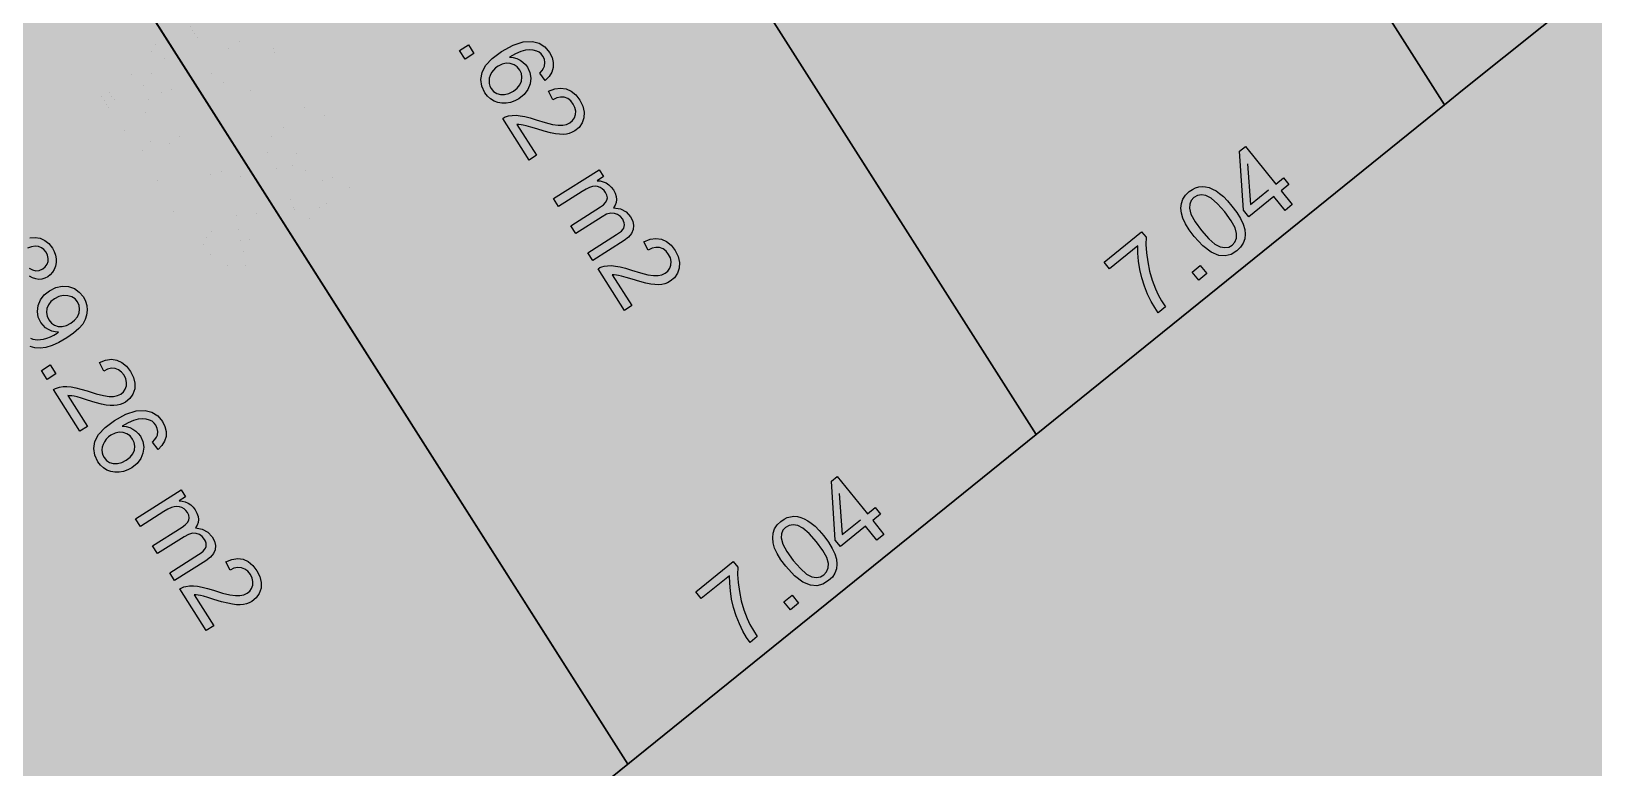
# Model space of a CAD drawing. Extents: x -5280327 to 29700, y -3925683 to 5564800.
# Drawn here: x 19899 to 20720, y 2999 to 3386 of the extents above; entities that cross this region are included whole.
import ezdxf

# ---------------------------------------------------------------- set-up
doc = ezdxf.new("R2010")
doc.units = 0
doc.linetypes.add('6', pattern=[2640.874023, 1320.437012, -1320.437012])
doc.layers.get('0').update_dxf_attribs({"linetype": 'CONTINUOUS'})
for name, color, linetype in [('31_PREDIOS_TOTAL', 7, 'CONTINUOUS'), ('LOTES', 7, 'CONTINUOUS'), ('textos', 7, 'CONTINUOUS')]:
    doc.layers.add(name, color=color, linetype=linetype)

msp = doc.modelspace()

# ---------------------------------------------------------------- linework, layer by layer
at = {"color": 7, "linetype": '6', "const_width": 10343.08}
msp.add_lwpolyline([(0, 29405.62), (24528.32, 0)], dxfattribs=at)
msp.add_lwpolyline([(0, 29405.62), (24528.32, 0)], dxfattribs=at)
at = {"color": 7}
msp.add_lwpolyline([(20799.33, 4489.43), (20779.55, 4415.95), (20805.44, 4355.76), (21189.96, 3805.95), (20930.45, 3577.46), (20857.26, 3519), (20652.15, 3355.2), (20641.84, 3346.88), (20427.13, 3173.65), (20212.42, 3000.41), (20189.64, 2982.03), (19991.04, 2837.64), (19768.88, 2676.11), (19556.14, 2521.45), (19546.62, 2514.72), (19322.46, 2356.33), (19098.3, 2197.94), (18722.23, 2788.53), (20799.33, 4489.43)], dxfattribs=at)
msp.add_polyline3d([(18722.23, 2788.53, 33030.86), (19098.3, 2197.94, 33030.86), (19556.14, 2521.45, 33030.86), (20189.64, 2982.03, 33030.86), (20652.15, 3355.2, 33030.86), (20930.45, 3577.46, 33030.86), (21189.96, 3805.95, 33030.86), (20805.44, 4355.76, 33030.86), (20779.55, 4415.95, 33030.86), (20799.33, 4489.43, 33030.86), (21142.34, 4964.97, 33030.86), (21651.22, 5592.52, 33030.86), (22126.06, 6189.91, 33030.86), (22856.18, 7079.67, 33030.86), (22774.56, 7470.11, 33030.86), (22780.59, 7770.15, 33030.86), (22783.68, 8211.55, 33030.86), (22849.99, 8761.66, 33030.86), (22890.09, 9444.59, 33030.86), (22922.17, 9932, 33030.86), (22937.37, 10412.64, 33030.86), (22852.51, 10630.94, 33030.86)], dxfattribs=at)
at = {"layer": '31_PREDIOS_TOTAL', "color": 7, "const_width": 0.00153}
for points in [[(19990.42, 3375.23), (19986.52, 3372.75), (19972.62, 3394.58)], [(19980.1, 3391.43), (19990.42, 3375.23)], [(19944.53, 3346), (19940.63, 3343.52), (19926.72, 3365.36), (19926.72, 3365.36), (19927.71, 3365.94), (19928.75, 3366.38), (19929.84, 3366.68), (19929.84, 3366.68), (19931.75, 3366.95), (19933.78, 3367), (19935.94, 3366.81), (19935.94, 3366.81), (19938.35, 3366.37), (19941.14, 3365.66), (19944.32, 3364.69), (19944.32, 3364.69), (19949.1, 3363.23), (19952.98, 3362.29), (19955.95, 3361.86), (19955.95, 3361.86), (19958.31, 3361.89), (19960.34, 3362.29), (19962.03, 3363.08), (19962.03, 3363.08), (19963.44, 3364.24), (19964.43, 3365.68), (19965, 3367.39), (19965, 3367.39), (19965.12, 3369.24), (19964.72, 3371.09), (19963.8, 3372.94), (19963.8, 3372.94), (19962.44, 3374.64), (19960.86, 3375.83), (19959.06, 3376.51), (19959.06, 3376.51), (19957.11, 3376.65), (19955.11, 3376.21), (19953.05, 3375.19), (19950.83, 3379.63), (19950.83, 3379.63), (19954.04, 3380.91), (19957.09, 3381.34), (19959.99, 3380.94), (19959.99, 3380.94), (19962.67, 3379.72), (19965.08, 3377.74), (19967.21, 3374.99), (19967.21, 3374.99), (19968.8, 3371.85), (19969.52, 3368.78), (19969.37, 3365.78), (19969.37, 3365.78), (19968.45, 3363.03), (19966.86, 3360.72), (19964.6, 3358.85), (19964.6, 3358.85), (19963.23, 3358.1), (19961.76, 3357.55), (19960.18, 3357.18), (19960.18, 3357.18), (19958.46, 3357.01), (19956.55, 3357.05), (19954.44, 3357.3), (19954.44, 3357.3), (19951.87, 3357.82), (19948.61, 3358.67), (19944.64, 3359.85), (19944.64, 3359.85), (19941.45, 3360.84), (19939.07, 3361.52), (19937.5, 3361.89), (19937.5, 3361.89), (19936.35, 3362.08), (19935.26, 3362.18), (19934.21, 3362.21), (19944.53, 3346)], [(20005.59, 3378.77), (20005.59, 3378.77), (20009.32, 3380.96), (20012.72, 3382.56), (20015.78, 3383.57), (20015.78, 3383.57), (20018.58, 3384.04), (20021.18, 3384.01), (20023.58, 3383.5), (20023.58, 3383.5), (20025.75, 3382.46), (20027.66, 3380.88), (20029.32, 3378.75), (20029.32, 3378.75), (20030.29, 3376.97), (20030.92, 3375.19), (20031.22, 3373.4), (20031.22, 3373.4), (20031.21, 3371.62), (20030.88, 3369.86), (20030.25, 3368.12), (20030.25, 3368.12), (20029.32, 3366.4), (20028.12, 3364.67), (20026.64, 3362.94), (20026.64, 3362.94), (20024.75, 3361.16), (20022.3, 3359.25), (20019.3, 3357.23), (20019.3, 3357.23), (20015.59, 3355.05), (20012.21, 3353.46), (20009.16, 3352.45), (20009.16, 3352.45), (20006.37, 3351.97), (20003.77, 3351.99), (20001.36, 3352.5), (20001.36, 3352.5), (19999.18, 3353.54), (19997.26, 3355.12), (19995.59, 3357.27), (19995.59, 3357.27), (19994.09, 3360.47), (19993.64, 3363.69), (19994.24, 3366.95), (19994.24, 3366.95), (19996.4, 3370.88), (20000.19, 3374.82), (20005.59, 3378.77)], [(20008.24, 3374.6), (20003.56, 3371.32), (20000.35, 3368.39), (19998.62, 3365.8), (19998.62, 3365.8), (19998, 3363.48), (19998.1, 3361.34), (19998.92, 3359.39), (19998.92, 3359.39), (20000.35, 3357.82), (20002.25, 3356.83), (20004.62, 3356.41), (20004.62, 3356.41), (20007.7, 3356.89), (20011.71, 3358.55), (20016.65, 3361.4), (20016.65, 3361.4), (20021.34, 3364.68), (20024.55, 3367.62), (20026.28, 3370.2), (20026.28, 3370.2), (20026.89, 3372.53), (20026.78, 3374.68), (20025.94, 3376.65), (20025.94, 3376.65), (20024.57, 3378.22), (20022.83, 3379.21), (20020.73, 3379.61), (20020.73, 3379.61), (20017.41, 3379.13), (20013.24, 3377.46), (20008.24, 3374.6)], [(19959.69, 3349.55), (19959.69, 3349.55), (19963.43, 3351.74), (19966.83, 3353.34), (19969.89, 3354.35), (19969.89, 3354.35), (19972.68, 3354.81), (19975.28, 3354.79), (19977.68, 3354.27), (19977.68, 3354.27), (19979.85, 3353.24), (19981.77, 3351.65), (19983.43, 3349.52), (19983.43, 3349.52), (19984.39, 3347.75), (19985.03, 3345.97), (19985.33, 3344.18), (19985.33, 3344.18), (19985.31, 3342.4), (19984.99, 3340.64), (19984.35, 3338.9), (19984.35, 3338.9), (19983.42, 3337.17), (19982.22, 3335.44), (19980.74, 3333.72), (19980.74, 3333.72), (19978.85, 3331.93), (19976.41, 3330.03), (19973.41, 3328), (19973.41, 3328), (19969.7, 3325.83), (19966.31, 3324.23), (19963.26, 3323.22), (19963.26, 3323.22), (19960.47, 3322.75), (19957.87, 3322.77), (19955.47, 3323.28), (19955.47, 3323.28), (19953.29, 3324.31), (19951.36, 3325.9), (19949.69, 3328.04), (19949.69, 3328.04), (19948.19, 3331.24), (19947.74, 3334.47), (19948.34, 3337.73), (19948.34, 3337.73), (19950.51, 3341.66), (19954.29, 3345.6), (19959.69, 3349.55)], [(19962.34, 3345.38), (19957.66, 3342.1), (19954.46, 3339.17), (19952.73, 3336.58), (19952.73, 3336.58), (19952.1, 3334.26), (19952.2, 3332.12), (19953.03, 3330.17), (19953.03, 3330.17), (19954.45, 3328.59), (19956.35, 3327.6), (19958.72, 3327.19), (19958.72, 3327.19), (19961.8, 3327.66), (19965.81, 3329.32), (19970.75, 3332.17), (19970.75, 3332.17), (19975.45, 3335.46), (19978.66, 3338.4), (19980.38, 3340.98), (19980.38, 3340.98), (19981, 3343.3), (19980.88, 3345.45), (19980.04, 3347.43), (19980.04, 3347.43), (19978.67, 3349), (19976.94, 3349.99), (19974.83, 3350.39), (19974.83, 3350.39), (19971.51, 3349.91), (19967.35, 3348.24), (19962.34, 3345.38)], [(20030.09, 3340.28), (20030.09, 3340.28), (20033.83, 3342.47), (20037.23, 3344.07), (20040.29, 3345.08), (20040.29, 3345.08), (20043.09, 3345.55), (20045.68, 3345.52), (20048.08, 3345.01), (20048.08, 3345.01), (20050.26, 3343.97), (20052.17, 3342.39), (20053.83, 3340.26), (20053.83, 3340.26), (20054.8, 3338.48), (20055.43, 3336.7), (20055.73, 3334.91), (20055.73, 3334.91), (20055.72, 3333.13), (20055.39, 3331.37), (20054.75, 3329.63), (20054.75, 3329.63), (20053.83, 3327.91), (20052.62, 3326.18), (20051.15, 3324.45), (20051.15, 3324.45), (20049.26, 3322.67), (20046.81, 3320.76), (20043.81, 3318.74), (20043.81, 3318.74), (20040.1, 3316.56), (20036.72, 3314.97), (20033.67, 3313.96), (20033.67, 3313.96), (20030.87, 3313.48), (20028.28, 3313.5), (20025.87, 3314.01), (20025.87, 3314.01), (20023.69, 3315.05), (20021.77, 3316.63), (20020.1, 3318.78), (20020.1, 3318.78), (20018.59, 3321.98), (20018.14, 3325.2), (20018.74, 3328.46), (20018.74, 3328.46), (20020.91, 3332.39), (20024.7, 3336.33), (20030.09, 3340.28)], [(20007.09, 3340.45), (20011.71, 3343.4), (20014.65, 3338.78), (20010.03, 3335.83), (20007.09, 3340.45)], [(20032.75, 3336.11), (20028.07, 3332.83), (20024.86, 3329.9), (20023.13, 3327.31), (20023.13, 3327.31), (20022.51, 3324.99), (20022.61, 3322.85), (20023.43, 3320.9), (20023.43, 3320.9), (20024.86, 3319.33), (20026.75, 3318.34), (20029.13, 3317.92), (20029.13, 3317.92), (20032.21, 3318.4), (20036.22, 3320.06), (20041.16, 3322.91), (20041.16, 3322.91), (20045.85, 3326.19), (20049.06, 3329.13), (20050.78, 3331.71), (20050.78, 3331.71), (20051.4, 3334.04), (20051.29, 3336.19), (20050.45, 3338.16), (20050.45, 3338.16), (20049.08, 3339.73), (20047.34, 3340.72), (20045.24, 3341.12), (20045.24, 3341.12), (20041.92, 3340.64), (20037.75, 3338.97), (20032.75, 3336.11)], [(20068.49, 3299.08), (20065.61, 3302.91), (20065.61, 3302.91), (20066.8, 3304.24), (20067.63, 3305.49), (20068.1, 3306.65), (20068.1, 3306.65), (20068.32, 3308.45), (20068.03, 3310.17), (20067.26, 3311.81), (20067.26, 3311.81), (20066.35, 3312.98), (20065.26, 3313.88), (20064.01, 3314.53), (20064.01, 3314.53), (20062.18, 3315.03), (20060.18, 3315.17), (20058.01, 3314.95), (20058.01, 3314.95), (20055.57, 3314.27), (20052.78, 3313.03), (20049.64, 3311.23), (20049.64, 3311.23), (20051.66, 3311.05), (20053.53, 3310.56), (20055.23, 3309.76), (20055.23, 3309.76), (20056.74, 3308.71), (20058.05, 3307.46), (20059.14, 3306.01), (20059.14, 3306.01), (20060.44, 3303.23), (20060.91, 3300.29), (20060.55, 3297.2), (20060.55, 3297.2), (20059.37, 3294.23), (20057.41, 3291.64), (20054.65, 3289.44), (20054.65, 3289.44), (20052.53, 3288.3), (20050.32, 3287.52), (20048.01, 3287.1), (20048.01, 3287.1), (20045.73, 3287.06), (20043.59, 3287.42), (20041.58, 3288.18), (20041.58, 3288.18), (20039.75, 3289.31), (20038.15, 3290.78), (20036.77, 3292.59), (20036.77, 3292.59), (20035.17, 3296.03), (20034.65, 3299.58), (20035.23, 3303.24), (20035.23, 3303.24), (20037.13, 3306.94), (20040.54, 3310.61), (20045.49, 3314.26), (20045.49, 3314.26), (20051.54, 3317.57), (20056.94, 3319.34), (20061.67, 3319.59), (20061.67, 3319.59), (20065.23, 3318.64), (20068.26, 3316.67), (20070.75, 3313.69), (20070.75, 3313.69), (20072.06, 3311.09), (20072.69, 3308.5), (20072.63, 3305.91), (20072.63, 3305.91), (20071.91, 3303.42), (20070.53, 3301.15), (20068.49, 3299.08)], [(19961.19, 3311.23), (19965.81, 3314.17), (19968.75, 3309.55), (19964.13, 3306.61), (19961.19, 3311.23)], [(19984.2, 3311.06), (19984.2, 3311.06), (19987.94, 3313.25), (19991.34, 3314.85), (19994.4, 3315.86), (19994.4, 3315.86), (19997.19, 3316.32), (19999.79, 3316.3), (20002.19, 3315.78), (20002.19, 3315.78), (20004.36, 3314.75), (20006.28, 3313.16), (20007.94, 3311.03), (20007.94, 3311.03), (20008.9, 3309.26), (20009.53, 3307.48), (20009.84, 3305.69), (20009.84, 3305.69), (20009.82, 3303.91), (20009.49, 3302.15), (20008.86, 3300.41), (20008.86, 3300.41), (20007.93, 3298.68), (20006.73, 3296.96), (20005.25, 3295.23), (20005.25, 3295.23), (20003.36, 3293.44), (20000.92, 3291.54), (19997.92, 3289.51), (19997.92, 3289.51), (19994.21, 3287.34), (19990.82, 3285.74), (19987.77, 3284.73), (19987.77, 3284.73), (19984.98, 3284.26), (19982.38, 3284.28), (19979.98, 3284.79), (19979.98, 3284.79), (19977.79, 3285.82), (19975.87, 3287.41), (19974.2, 3289.55), (19974.2, 3289.55), (19972.7, 3292.75), (19972.25, 3295.98), (19972.85, 3299.24), (19972.85, 3299.24), (19975.02, 3303.17), (19978.8, 3307.11), (19984.2, 3311.06)], [(19986.85, 3306.89), (19982.17, 3303.61), (19978.96, 3300.68), (19977.24, 3298.09), (19977.24, 3298.09), (19976.61, 3295.77), (19976.71, 3293.63), (19977.54, 3291.68), (19977.54, 3291.68), (19978.96, 3290.1), (19980.86, 3289.11), (19983.23, 3288.7), (19983.23, 3288.7), (19986.31, 3289.17), (19990.32, 3290.83), (19995.26, 3293.68), (19995.26, 3293.68), (19999.96, 3296.97), (20003.17, 3299.91), (20004.89, 3302.49), (20004.89, 3302.49), (20005.5, 3304.81), (20005.39, 3306.96), (20004.55, 3308.94), (20004.55, 3308.94), (20003.18, 3310.51), (20001.45, 3311.5), (19999.34, 3311.9), (19999.34, 3311.9), (19996.02, 3311.42), (19991.86, 3309.75), (19986.85, 3306.89)], [(20043.71, 3306.57), (20042.39, 3305.6), (20041.24, 3304.45), (20040.26, 3303.13), (20040.26, 3303.13), (20039.51, 3301.71), (20039.07, 3300.26), (20038.93, 3298.78), (20038.93, 3298.78), (20039.06, 3297.34), (20039.44, 3296.01), (20040.06, 3294.78), (20040.06, 3294.78), (20041.33, 3293.3), (20042.96, 3292.26), (20044.95, 3291.69), (20044.95, 3291.69), (20047.15, 3291.64), (20049.42, 3292.22), (20051.76, 3293.42), (20051.76, 3293.42), (20053.75, 3294.98), (20055.16, 3296.73), (20055.99, 3298.69), (20055.99, 3298.69), (20056.25, 3300.71), (20055.93, 3302.66), (20055.04, 3304.54), (20055.04, 3304.54), (20053.71, 3306.14), (20052.06, 3307.28), (20050.1, 3307.95), (20050.1, 3307.95), (20047.97, 3308.09), (20045.84, 3307.63), (20043.71, 3306.57)], [(20022.6, 3269.85), (20019.71, 3273.69), (20019.71, 3273.69), (20020.9, 3275.02), (20021.73, 3276.26), (20022.21, 3277.43), (20022.21, 3277.43), (20022.42, 3279.22), (20022.14, 3280.94), (20021.36, 3282.59), (20021.36, 3282.59), (20020.45, 3283.75), (20019.37, 3284.66), (20018.11, 3285.3), (20018.11, 3285.3), (20016.28, 3285.81), (20014.28, 3285.95), (20012.11, 3285.73), (20012.11, 3285.73), (20009.68, 3285.04), (20006.89, 3283.81), (20003.74, 3282.01), (20003.74, 3282.01), (20005.77, 3281.83), (20007.63, 3281.34), (20009.33, 3280.54), (20009.33, 3280.54), (20010.85, 3279.48), (20012.15, 3278.23), (20013.24, 3276.79), (20013.24, 3276.79), (20014.55, 3274), (20015.02, 3271.07), (20014.66, 3267.98), (20014.66, 3267.98), (20013.48, 3265), (20011.51, 3262.41), (20008.75, 3260.21), (20008.75, 3260.21), (20006.63, 3259.07), (20004.42, 3258.29), (20002.12, 3257.87), (20002.12, 3257.87), (19999.84, 3257.83), (19997.69, 3258.19), (19995.68, 3258.95), (19995.68, 3258.95), (19993.85, 3260.08), (19992.25, 3261.55), (19990.88, 3263.37), (19990.88, 3263.37), (19989.27, 3266.8), (19988.76, 3270.35), (19989.34, 3274.01), (19989.34, 3274.01), (19991.23, 3277.71), (19994.65, 3281.39), (19999.59, 3285.04), (19999.59, 3285.04), (20005.65, 3288.34), (20011.04, 3290.12), (20015.77, 3290.37), (20015.77, 3290.37), (20019.34, 3289.41), (20022.37, 3287.44), (20024.85, 3284.46), (20024.85, 3284.46), (20026.17, 3281.87), (20026.79, 3279.27), (20026.74, 3276.68), (20026.74, 3276.68), (20026.01, 3274.2), (20024.63, 3271.92), (20022.6, 3269.85)], [(19997.81, 3277.35), (19996.5, 3276.37), (19995.35, 3275.22), (19994.37, 3273.9), (19994.37, 3273.9), (19993.62, 3272.48), (19993.17, 3271.03), (19993.03, 3269.55), (19993.03, 3269.55), (19993.17, 3268.12), (19993.54, 3266.78), (19994.17, 3265.56), (19994.17, 3265.56), (19995.44, 3264.07), (19997.07, 3263.04), (19999.05, 3262.46), (19999.05, 3262.46), (20001.25, 3262.42), (20003.52, 3263), (20005.86, 3264.2), (20005.86, 3264.2), (20007.86, 3265.75), (20009.27, 3267.51), (20010.1, 3269.46), (20010.1, 3269.46), (20010.35, 3271.48), (20010.03, 3273.43), (20009.14, 3275.32), (20009.14, 3275.32), (20007.82, 3276.92), (20006.17, 3278.05), (20004.2, 3278.72), (20004.2, 3278.72), (20002.07, 3278.86), (19999.94, 3278.41), (19997.81, 3277.35)]]:
    msp.add_lwpolyline(points, dxfattribs=at)
at = {"layer": '31_PREDIOS_TOTAL', "color": 7}
for points in [[(20123.96, 3375.45, 33030.86), (20128.58, 3378.39, 33030.86), (20131.52, 3373.77, 33030.86), (20126.9, 3370.83, 33030.86), (20123.96, 3375.45, 33030.86)], [(20169, 3359.68, 33030.86), (20166.12, 3363.52, 33030.86), (20166.12, 3363.52, 33030.86), (20167.31, 3364.85, 33030.86), (20168.15, 3366.09, 33030.86), (20168.62, 3367.26, 33030.86), (20168.62, 3367.26, 33030.86), (20168.84, 3369.05, 33030.86), (20168.56, 3370.77, 33030.86), (20167.78, 3372.42, 33030.86), (20167.78, 3372.42, 33030.86), (20166.88, 3373.58, 33030.86), (20165.79, 3374.49, 33030.86), (20164.54, 3375.14, 33030.86), (20164.54, 3375.14, 33030.86), (20162.71, 3375.64, 33030.86), (20160.71, 3375.79, 33030.86), (20158.54, 3375.57, 33030.86), (20158.54, 3375.57, 33030.86), (20156.1, 3374.89, 33030.86), (20153.31, 3373.66, 33030.86), (20150.16, 3371.87, 33030.86), (20150.16, 3371.87, 33030.86), (20152.19, 3371.68, 33030.86), (20154.05, 3371.19, 33030.86), (20155.75, 3370.38, 33030.86), (20155.75, 3370.38, 33030.86), (20157.27, 3369.33, 33030.86), (20158.57, 3368.08, 33030.86), (20159.66, 3366.63, 33030.86), (20159.66, 3366.63, 33030.86), (20160.96, 3363.84, 33030.86), (20161.42, 3360.91, 33030.86), (20161.06, 3357.82, 33030.86), (20161.06, 3357.82, 33030.86), (20159.88, 3354.84, 33030.86), (20157.9, 3352.26, 33030.86), (20155.14, 3350.06, 33030.86), (20155.14, 3350.06, 33030.86), (20153.02, 3348.92, 33030.86), (20150.81, 3348.15, 33030.86), (20148.51, 3347.73, 33030.86), (20148.51, 3347.73, 33030.86), (20146.22, 3347.69, 33030.86), (20144.08, 3348.06, 33030.86), (20142.07, 3348.82, 33030.86), (20142.07, 3348.82, 33030.86), (20140.24, 3349.95, 33030.86), (20138.64, 3351.43, 33030.86), (20137.27, 3353.24, 33030.86), (20137.27, 3353.24, 33030.86), (20135.67, 3356.68, 33030.86), (20135.16, 3360.23, 33030.86), (20135.75, 3363.89, 33030.86), (20135.75, 3363.89, 33030.86), (20137.65, 3367.59, 33030.86), (20141.07, 3371.26, 33030.86), (20146.02, 3374.9, 33030.86), (20146.02, 3374.9, 33030.86), (20152.08, 3378.19, 33030.86), (20157.47, 3379.96, 33030.86), (20162.21, 3380.21, 33030.86), (20162.21, 3380.21, 33030.86), (20165.77, 3379.25, 33030.86), (20168.8, 3377.27, 33030.86), (20171.28, 3374.29, 33030.86), (20171.28, 3374.29, 33030.86), (20172.59, 3371.69, 33030.86), (20173.21, 3369.1, 33030.86), (20173.15, 3366.51, 33030.86), (20173.15, 3366.51, 33030.86), (20172.42, 3364.02, 33030.86), (20171.04, 3361.75, 33030.86), (20169, 3359.68, 33030.86)], [(20144.22, 3367.21, 33030.86), (20142.91, 3366.24, 33030.86), (20141.76, 3365.09, 33030.86), (20140.78, 3363.77, 33030.86), (20140.78, 3363.77, 33030.86), (20140.03, 3362.35, 33030.86), (20139.58, 3360.9, 33030.86), (20139.44, 3359.43, 33030.86), (20139.44, 3359.43, 33030.86), (20139.57, 3357.99, 33030.86), (20139.94, 3356.65, 33030.86), (20140.57, 3355.43, 33030.86), (20140.57, 3355.43, 33030.86), (20141.83, 3353.94, 33030.86), (20143.46, 3352.9, 33030.86), (20145.45, 3352.32, 33030.86), (20145.45, 3352.32, 33030.86), (20147.65, 3352.28, 33030.86), (20149.92, 3352.86, 33030.86), (20152.26, 3354.05, 33030.86), (20152.26, 3354.05, 33030.86), (20154.26, 3355.6, 33030.86), (20155.67, 3357.36, 33030.86), (20156.5, 3359.31, 33030.86), (20156.5, 3359.31, 33030.86), (20156.76, 3361.33, 33030.86), (20156.44, 3363.28, 33030.86), (20155.56, 3365.16, 33030.86), (20155.56, 3365.16, 33030.86), (20154.23, 3366.77, 33030.86), (20152.58, 3367.9, 33030.86), (20150.62, 3368.58, 33030.86), (20150.62, 3368.58, 33030.86), (20148.49, 3368.72, 33030.86), (20146.36, 3368.27, 33030.86), (20144.22, 3367.21, 33030.86)], [(20164.41, 3320.35, 33030.86), (20160.51, 3317.87, 33030.86), (20146.64, 3339.73, 33030.86), (20146.64, 3339.73, 33030.86), (20147.63, 3340.31, 33030.86), (20148.67, 3340.75, 33030.86), (20149.76, 3341.04, 33030.86), (20149.76, 3341.04, 33030.86), (20151.66, 3341.32, 33030.86), (20153.7, 3341.35, 33030.86), (20155.85, 3341.16, 33030.86), (20155.85, 3341.16, 33030.86), (20158.27, 3340.72, 33030.86), (20161.06, 3340.01, 33030.86), (20164.23, 3339.03, 33030.86), (20164.23, 3339.03, 33030.86), (20169.01, 3337.56, 33030.86), (20172.89, 3336.62, 33030.86), (20175.86, 3336.19, 33030.86), (20175.86, 3336.19, 33030.86), (20178.22, 3336.21, 33030.86), (20180.25, 3336.61, 33030.86), (20181.95, 3337.39, 33030.86), (20181.95, 3337.39, 33030.86), (20183.35, 3338.55, 33030.86), (20184.34, 3339.99, 33030.86), (20184.92, 3341.7, 33030.86), (20184.92, 3341.7, 33030.86), (20185.04, 3343.55, 33030.86), (20184.64, 3345.41, 33030.86), (20183.72, 3347.26, 33030.86), (20183.72, 3347.26, 33030.86), (20182.37, 3348.96, 33030.86), (20180.79, 3350.15, 33030.86), (20178.99, 3350.83, 33030.86), (20178.99, 3350.83, 33030.86), (20177.04, 3350.97, 33030.86), (20175.04, 3350.53, 33030.86), (20172.98, 3349.52, 33030.86), (20170.76, 3353.96, 33030.86), (20170.76, 3353.96, 33030.86), (20173.98, 3355.23, 33030.86), (20177.03, 3355.67, 33030.86), (20179.93, 3355.26, 33030.86), (20179.93, 3355.26, 33030.86), (20182.61, 3354.04, 33030.86), (20185.01, 3352.06, 33030.86), (20187.14, 3349.3, 33030.86), (20187.14, 3349.3, 33030.86), (20188.72, 3346.16, 33030.86), (20189.44, 3343.09, 33030.86), (20189.29, 3340.09, 33030.86), (20189.29, 3340.09, 33030.86), (20188.36, 3337.34, 33030.86), (20186.77, 3335.03, 33030.86), (20184.51, 3333.16, 33030.86), (20184.51, 3333.16, 33030.86), (20183.13, 3332.42, 33030.86), (20181.66, 3331.86, 33030.86), (20180.09, 3331.5, 33030.86), (20180.09, 3331.5, 33030.86), (20178.37, 3331.33, 33030.86), (20176.45, 3331.38, 33030.86), (20174.34, 3331.63, 33030.86), (20174.34, 3331.63, 33030.86), (20171.78, 3332.16, 33030.86), (20168.51, 3333.01, 33030.86), (20164.55, 3334.2, 33030.86), (20164.55, 3334.2, 33030.86), (20161.36, 3335.18, 33030.86), (20158.98, 3335.87, 33030.86), (20157.41, 3336.25, 33030.86), (20157.41, 3336.25, 33030.86), (20156.26, 3336.43, 33030.86), (20155.17, 3336.54, 33030.86), (20154.12, 3336.56, 33030.86), (20164.41, 3320.35, 33030.86)], [(20558.06, 3291.42, 33030.86), (20552.17, 3298.71, 33030.86), (20538.95, 3288.05, 33030.86), (20536.18, 3291.48, 33030.86), (20534.15, 3322.45, 33030.86), (20537.21, 3324.92, 33030.86), (20553.14, 3305.16, 33030.86), (20557.26, 3308.49, 33030.86), (20560.03, 3305.06, 33030.86), (20555.91, 3301.73, 33030.86), (20561.8, 3294.44, 33030.86), (20558.06, 3291.42, 33030.86)], [(20173.4, 3297.57, 33030.86), (20197.35, 3312.78, 33030.86), (20199.66, 3309.14, 33030.86), (20196.3, 3307.01, 33030.86), (20196.3, 3307.01, 33030.86), (20197.92, 3306.87, 33030.86), (20199.5, 3306.47, 33030.86), (20201.03, 3305.81, 33030.86), (20201.03, 3305.81, 33030.86), (20202.46, 3304.88, 33030.86), (20203.71, 3303.69, 33030.86), (20204.81, 3302.22, 33030.86), (20204.81, 3302.22, 33030.86), (20205.74, 3300.48, 33030.86), (20206.3, 3298.79, 33030.86), (20206.47, 3297.16, 33030.86), (20206.47, 3297.16, 33030.86), (20206.29, 3295.61, 33030.86), (20205.77, 3294.15, 33030.86), (20204.91, 3292.8, 33030.86), (20204.91, 3292.8, 33030.86), (20208.56, 3292.19, 33030.86), (20211.53, 3290.61, 33030.86), (20213.8, 3288.06, 33030.86), (20213.8, 3288.06, 33030.86), (20214.97, 3285.73, 33030.86), (20215.47, 3283.48, 33030.86), (20215.31, 3281.33, 33030.86), (20215.31, 3281.33, 33030.86), (20214.43, 3279.28, 33030.86), (20212.81, 3277.35, 33030.86), (20210.44, 3275.55, 33030.86), (20194, 3265.11, 33030.86), (20191.44, 3269.15, 33030.86), (20206.53, 3278.73, 33030.86), (20206.53, 3278.73, 33030.86), (20207.97, 3279.71, 33030.86), (20209.06, 3280.58, 33030.86), (20209.78, 3281.35, 33030.86), (20209.78, 3281.35, 33030.86), (20210.24, 3282.11, 33030.86), (20210.51, 3282.95, 33030.86), (20210.6, 3283.88, 33030.86), (20210.6, 3283.88, 33030.86), (20210.5, 3284.84, 33030.86), (20210.2, 3285.79, 33030.86), (20209.71, 3286.73, 33030.86), (20209.71, 3286.73, 33030.86), (20208.51, 3288.2, 33030.86), (20207.07, 3289.24, 33030.86), (20205.37, 3289.86, 33030.86), (20205.37, 3289.86, 33030.86), (20203.43, 3289.93, 33030.86), (20201.29, 3289.35, 33030.86), (20198.93, 3288.11, 33030.86), (20185.01, 3279.28, 33030.86), (20182.43, 3283.34, 33030.86), (20198, 3293.22, 33030.86), (20198, 3293.22, 33030.86), (20199.58, 3294.38, 33030.86), (20200.72, 3295.57, 33030.86), (20201.43, 3296.79, 33030.86), (20201.43, 3296.79, 33030.86), (20201.67, 3298.07, 33030.86), (20201.43, 3299.43, 33030.86), (20200.72, 3300.89, 33030.86), (20200.72, 3300.89, 33030.86), (20199.91, 3301.94, 33030.86), (20198.94, 3302.81, 33030.86), (20197.8, 3303.49, 33030.86), (20197.8, 3303.49, 33030.86), (20196.55, 3303.93, 33030.86), (20195.22, 3304.07, 33030.86), (20193.83, 3303.92, 33030.86), (20193.83, 3303.92, 33030.86), (20192.27, 3303.44, 33030.86), (20190.46, 3302.6, 33030.86), (20188.4, 3301.4, 33030.86), (20175.98, 3293.51, 33030.86), (20173.4, 3297.57, 33030.86)], [(20538.31, 3315.89, 33030.86), (20539.86, 3294.45, 33030.86), (20549.4, 3302.15, 33030.86)], [(20510.25, 3277.66, 33030.86), (20510.25, 3277.66, 33030.86), (20507.66, 3281.13, 33030.86), (20505.69, 3284.33, 33030.86), (20504.34, 3287.26, 33030.86), (20504.34, 3287.26, 33030.86), (20503.57, 3289.99, 33030.86), (20503.3, 3292.57, 33030.86), (20503.55, 3295.01, 33030.86), (20503.55, 3295.01, 33030.86), (20504.33, 3297.29, 33030.86), (20505.69, 3299.37, 33030.86), (20507.62, 3301.25, 33030.86), (20507.62, 3301.25, 33030.86), (20509.28, 3302.41, 33030.86), (20510.98, 3303.24, 33030.86), (20512.72, 3303.74, 33030.86), (20512.72, 3303.74, 33030.86), (20514.5, 3303.92, 33030.86), (20516.28, 3303.79, 33030.86), (20518.08, 3303.36, 33030.86), (20518.08, 3303.36, 33030.86), (20519.9, 3302.63, 33030.86), (20521.75, 3301.63, 33030.86), (20523.63, 3300.35, 33030.86), (20523.63, 3300.35, 33030.86), (20525.61, 3298.67, 33030.86), (20527.78, 3296.45, 33030.86), (20530.13, 3293.7, 33030.86), (20530.13, 3293.7, 33030.86), (20532.71, 3290.25, 33030.86), (20534.67, 3287.07, 33030.86), (20536.01, 3284.15, 33030.86), (20536.01, 3284.15, 33030.86), (20536.8, 3281.43, 33030.86), (20537.07, 3278.84, 33030.86), (20536.83, 3276.4, 33030.86), (20536.83, 3276.4, 33030.86), (20536.04, 3274.12, 33030.86), (20534.68, 3272.03, 33030.86), (20532.74, 3270.13, 33030.86), (20532.74, 3270.13, 33030.86), (20529.73, 3268.28, 33030.86), (20526.57, 3267.47, 33030.86), (20523.26, 3267.7, 33030.86), (20523.26, 3267.7, 33030.86), (20519.11, 3269.42, 33030.86), (20514.78, 3272.74, 33030.86), (20510.25, 3277.66, 33030.86)], [(20514.1, 3280.77, 33030.86), (20517.88, 3276.48, 33030.86), (20521.15, 3273.62, 33030.86), (20523.91, 3272.19, 33030.86), (20523.91, 3272.19, 33030.86), (20526.29, 3271.83, 33030.86), (20528.4, 3272.17, 33030.86), (20530.25, 3273.21, 33030.86), (20530.25, 3273.21, 33030.86), (20531.66, 3274.8, 33030.86), (20532.43, 3276.79, 33030.86), (20532.58, 3279.2, 33030.86), (20532.58, 3279.2, 33030.86), (20531.76, 3282.2, 33030.86), (20529.66, 3286, 33030.86), (20526.28, 3290.6, 33030.86), (20526.28, 3290.6, 33030.86), (20522.49, 3294.89, 33030.86), (20519.22, 3297.76, 33030.86), (20516.46, 3299.18, 33030.86), (20516.46, 3299.18, 33030.86), (20514.08, 3299.53, 33030.86), (20511.95, 3299.18, 33030.86), (20510.08, 3298.12, 33030.86), (20510.08, 3298.12, 33030.86), (20508.67, 3296.59, 33030.86), (20507.89, 3294.75, 33030.86), (20507.73, 3292.62, 33030.86), (20507.73, 3292.62, 33030.86), (20508.57, 3289.37, 33030.86), (20510.7, 3285.42, 33030.86), (20514.1, 3280.77, 33030.86)], [(20465.74, 3260.67, 33030.86), (20462.84, 3264.26, 33030.86), (20482.57, 3280.18, 33030.86), (20484.92, 3277.27, 33030.86), (20484.92, 3277.27, 33030.86), (20484.84, 3273.42, 33030.86), (20485.13, 3269.12, 33030.86), (20485.8, 3264.38, 33030.86), (20485.8, 3264.38, 33030.86), (20486.82, 3259.51, 33030.86), (20488.19, 3254.8, 33030.86), (20489.9, 3250.26, 33030.86), (20489.9, 3250.26, 33030.86), (20491.36, 3247.09, 33030.86), (20493.14, 3243.92, 33030.86), (20495.23, 3240.72, 33030.86), (20491.38, 3237.62, 33030.86), (20491.38, 3237.62, 33030.86), (20489.49, 3240.33, 33030.86), (20487.63, 3243.61, 33030.86), (20485.78, 3247.45, 33030.86), (20485.78, 3247.45, 33030.86), (20484.1, 3251.64, 33030.86), (20482.75, 3255.95, 33030.86), (20481.73, 3260.4, 33030.86), (20481.73, 3260.4, 33030.86), (20481.04, 3264.78, 33030.86), (20480.69, 3268.88, 33030.86), (20480.67, 3272.71, 33030.86), (20465.74, 3260.67, 33030.86)], [(19897.63, 3261.12, 33030.86), (19899.3, 3260.16, 33030.86), (19899.3, 3260.16, 33030.86), (19901.09, 3259.68, 33030.86), (19902.92, 3259.88, 33030.86), (19904.79, 3260.73, 33030.86), (19904.79, 3260.73, 33030.86), (19906.08, 3261.79, 33030.86), (19907, 3263.08, 33030.86), (19907.53, 3264.59, 33030.86), (19907.53, 3264.59, 33030.86), (19907.64, 3266.22, 33030.86), (19907.3, 3267.83, 33030.86), (19906.52, 3269.43, 33030.86), (19906.52, 3269.43, 33030.86), (19905.4, 3270.81, 33030.86), (19904.07, 3271.81, 33030.86), (19902.52, 3272.43, 33030.86), (19902.52, 3272.43, 33030.86), (19900.78, 3272.62, 33030.86), (19898.86, 3272.35, 33030.86), (19896.77, 3271.62, 33030.86)], [(19897.88, 3277.03, 33030.86), (19900.7, 3277.24, 33030.86), (19903.39, 3276.77, 33030.86), (19903.39, 3276.77, 33030.86), (19905.84, 3275.66, 33030.86), (19907.98, 3273.95, 33030.86), (19909.8, 3271.64, 33030.86), (19909.8, 3271.64, 33030.86), (19910.78, 3269.8, 33030.86), (19911.45, 3267.89, 33030.86), (19911.8, 3265.91, 33030.86), (19911.8, 3265.91, 33030.86), (19911.82, 3263.96, 33030.86), (19911.5, 3262.13, 33030.86), (19910.84, 3260.42, 33030.86), (19910.84, 3260.42, 33030.86), (19909.9, 3258.88, 33030.86), (19908.74, 3257.58, 33030.86), (19907.35, 3256.5, 33030.86), (19907.35, 3256.5, 33030.86), (19905.88, 3255.75, 33030.86), (19904.34, 3255.31, 33030.86), (19902.71, 3255.18, 33030.86), (19902.71, 3255.18, 33030.86), (19901.06, 3255.37, 33030.86), (19899.4, 3255.92, 33030.86), (19897.76, 3256.81, 33030.86)], [(20214.55, 3241.36, 33030.86), (20210.65, 3238.88, 33030.86), (20196.78, 3260.74, 33030.86), (20196.78, 3260.74, 33030.86), (20197.76, 3261.32, 33030.86), (20198.8, 3261.76, 33030.86), (20199.9, 3262.05, 33030.86), (20199.9, 3262.05, 33030.86), (20201.8, 3262.33, 33030.86), (20203.84, 3262.37, 33030.86), (20205.99, 3262.17, 33030.86), (20205.99, 3262.17, 33030.86), (20208.41, 3261.73, 33030.86), (20211.2, 3261.02, 33030.86), (20214.37, 3260.04, 33030.86), (20214.37, 3260.04, 33030.86), (20219.15, 3258.57, 33030.86), (20223.03, 3257.63, 33030.86), (20226, 3257.2, 33030.86), (20226, 3257.2, 33030.86), (20228.36, 3257.22, 33030.86), (20230.39, 3257.62, 33030.86), (20232.09, 3258.4, 33030.86), (20232.09, 3258.4, 33030.86), (20233.49, 3259.56, 33030.86), (20234.48, 3261, 33030.86), (20235.06, 3262.71, 33030.86), (20235.06, 3262.71, 33030.86), (20235.18, 3264.57, 33030.86), (20234.78, 3266.42, 33030.86), (20233.86, 3268.27, 33030.86), (20233.86, 3268.27, 33030.86), (20232.51, 3269.97, 33030.86), (20230.93, 3271.16, 33030.86), (20229.13, 3271.84, 33030.86), (20229.13, 3271.84, 33030.86), (20227.18, 3271.98, 33030.86), (20225.18, 3271.54, 33030.86), (20223.12, 3270.53, 33030.86), (20220.9, 3274.97, 33030.86), (20220.9, 3274.97, 33030.86), (20224.12, 3276.25, 33030.86), (20227.17, 3276.68, 33030.86), (20230.07, 3276.27, 33030.86), (20230.07, 3276.27, 33030.86), (20232.75, 3275.05, 33030.86), (20235.15, 3273.07, 33030.86), (20237.28, 3270.31, 33030.86), (20237.28, 3270.31, 33030.86), (20238.86, 3267.17, 33030.86), (20239.58, 3264.1, 33030.86), (20239.42, 3261.1, 33030.86), (20239.42, 3261.1, 33030.86), (20238.5, 3258.35, 33030.86), (20236.91, 3256.04, 33030.86), (20234.64, 3254.17, 33030.86), (20234.64, 3254.17, 33030.86), (20233.27, 3253.43, 33030.86), (20231.8, 3252.87, 33030.86), (20230.23, 3252.51, 33030.86), (20230.23, 3252.51, 33030.86), (20228.51, 3252.34, 33030.86), (20226.59, 3252.39, 33030.86), (20224.48, 3252.64, 33030.86), (20224.48, 3252.64, 33030.86), (20221.92, 3253.17, 33030.86), (20218.65, 3254.02, 33030.86), (20214.69, 3255.21, 33030.86), (20214.69, 3255.21, 33030.86), (20211.5, 3256.19, 33030.86), (20209.12, 3256.88, 33030.86), (20207.55, 3257.26, 33030.86), (20207.55, 3257.26, 33030.86), (20206.4, 3257.44, 33030.86), (20205.31, 3257.55, 33030.86), (20204.26, 3257.58, 33030.86), (20214.55, 3241.36, 33030.86)], [(20512.65, 3254.78, 33030.86), (20509.21, 3259.04, 33030.86), (20513.47, 3262.48, 33030.86), (20516.91, 3258.22, 33030.86), (20512.65, 3254.78, 33030.86)], [(19898.37, 3224.28, 33030.86), (19899.57, 3223.8, 33030.86), (19900.82, 3223.51, 33030.86), (19902.13, 3223.42, 33030.86), (19902.13, 3223.42, 33030.86), (19903.56, 3223.53, 33030.86), (19905.17, 3223.84, 33030.86), (19906.96, 3224.36, 33030.86), (19906.96, 3224.36, 33030.86), (19908.81, 3225.06, 33030.86), (19910.59, 3225.91, 33030.86), (19912.31, 3226.9, 33030.86), (19912.31, 3226.9, 33030.86), (19912.52, 3227.04, 33030.86), (19912.78, 3227.22, 33030.86), (19913.11, 3227.44, 33030.86), (19913.11, 3227.44, 33030.86), (19911.32, 3227.58, 33030.86), (19909.56, 3228.03, 33030.86), (19907.85, 3228.77, 33030.86), (19907.85, 3228.77, 33030.86), (19906.26, 3229.79, 33030.86), (19904.89, 3231.06, 33030.86), (19903.74, 3232.57, 33030.86), (19903.74, 3232.57, 33030.86), (19902.42, 3235.38, 33030.86), (19901.95, 3238.32, 33030.86), (19902.31, 3241.41, 33030.86), (19902.31, 3241.41, 33030.86), (19903.5, 3244.38, 33030.86), (19905.52, 3246.99, 33030.86), (19908.35, 3249.23, 33030.86), (19908.35, 3249.23, 33030.86), (19911.7, 3250.89, 33030.86), (19915.03, 3251.62, 33030.86), (19918.33, 3251.41, 33030.86), (19918.33, 3251.41, 33030.86), (19921.4, 3250.34, 33030.86), (19923.99, 3248.52, 33030.86), (19926.12, 3245.92, 33030.86), (19926.12, 3245.92, 33030.86), (19927.25, 3243.71, 33030.86), (19927.92, 3241.38, 33030.86), (19928.13, 3238.92, 33030.86), (19928.13, 3238.92, 33030.86), (19927.84, 3236.44, 33030.86), (19927.05, 3234.04, 33030.86), (19925.75, 3231.72, 33030.86), (19925.75, 3231.72, 33030.86), (19923.78, 3229.39, 33030.86), (19920.97, 3226.95, 33030.86), (19917.33, 3224.43, 33030.86), (19917.33, 3224.43, 33030.86), (19913.29, 3222.08, 33030.86), (19909.64, 3220.4, 33030.86), (19906.36, 3219.39, 33030.86), (19906.36, 3219.39, 33030.86), (19903.38, 3219, 33030.86), (19900.61, 3219.15, 33030.86), (19898.05, 3219.86, 33030.86)], [(19919.5, 3232.13, 33030.86), (19921.53, 3233.71, 33030.86), (19922.99, 3235.51, 33030.86), (19923.86, 3237.51, 33030.86), (19923.86, 3237.51, 33030.86), (19924.16, 3239.56, 33030.86), (19923.9, 3241.49, 33030.86), (19923.07, 3243.29, 33030.86), (19923.07, 3243.29, 33030.86), (19921.73, 3244.86, 33030.86), (19920, 3245.97, 33030.86), (19917.87, 3246.6, 33030.86), (19917.87, 3246.6, 33030.86), (19915.54, 3246.69, 33030.86), (19913.21, 3246.15, 33030.86), (19910.87, 3244.97, 33030.86), (19910.87, 3244.97, 33030.86), (19909.03, 3243.51, 33030.86), (19907.72, 3241.79, 33030.86), (19906.95, 3239.81, 33030.86), (19906.95, 3239.81, 33030.86), (19906.72, 3237.75, 33030.86), (19907.06, 3235.76, 33030.86), (19907.96, 3233.86, 33030.86), (19907.96, 3233.86, 33030.86), (19909.3, 3232.23, 33030.86), (19910.94, 3231.1, 33030.86), (19912.87, 3230.47, 33030.86), (19912.87, 3230.47, 33030.86), (19915, 3230.41, 33030.86), (19917.21, 3230.96, 33030.86), (19919.5, 3232.13, 33030.86)], [(19928.22, 3177.86, 33030.86), (19924.32, 3175.38, 33030.86), (19910.44, 3197.24, 33030.86), (19910.44, 3197.24, 33030.86), (19911.43, 3197.82, 33030.86), (19912.47, 3198.26, 33030.86), (19913.56, 3198.56, 33030.86), (19913.56, 3198.56, 33030.86), (19915.47, 3198.83, 33030.86), (19917.5, 3198.87, 33030.86), (19919.66, 3198.67, 33030.86), (19919.66, 3198.67, 33030.86), (19922.07, 3198.23, 33030.86), (19924.86, 3197.52, 33030.86), (19928.04, 3196.54, 33030.86), (19928.04, 3196.54, 33030.86), (19932.81, 3195.08, 33030.86), (19936.69, 3194.13, 33030.86), (19939.66, 3193.7, 33030.86), (19939.66, 3193.7, 33030.86), (19942.02, 3193.72, 33030.86), (19944.05, 3194.12, 33030.86), (19945.75, 3194.91, 33030.86), (19945.75, 3194.91, 33030.86), (19947.15, 3196.07, 33030.86), (19948.15, 3197.5, 33030.86), (19948.73, 3199.22, 33030.86), (19948.73, 3199.22, 33030.86), (19948.84, 3201.07, 33030.86), (19948.44, 3202.92, 33030.86), (19947.53, 3204.77, 33030.86), (19947.53, 3204.77, 33030.86), (19946.17, 3206.47, 33030.86), (19944.59, 3207.66, 33030.86), (19942.79, 3208.34, 33030.86), (19942.79, 3208.34, 33030.86), (19940.84, 3208.48, 33030.86), (19938.84, 3208.05, 33030.86), (19936.79, 3207.03, 33030.86), (19934.57, 3211.48, 33030.86), (19934.57, 3211.48, 33030.86), (19937.78, 3212.75, 33030.86), (19940.84, 3213.18, 33030.86), (19943.73, 3212.77, 33030.86), (19943.73, 3212.77, 33030.86), (19946.41, 3211.55, 33030.86), (19948.81, 3209.57, 33030.86), (19950.95, 3206.81, 33030.86), (19950.95, 3206.81, 33030.86), (19952.53, 3203.67, 33030.86), (19953.24, 3200.6, 33030.86), (19953.09, 3197.6, 33030.86), (19953.09, 3197.6, 33030.86), (19952.17, 3194.86, 33030.86), (19950.57, 3192.55, 33030.86), (19948.31, 3190.68, 33030.86), (19948.31, 3190.68, 33030.86), (19946.94, 3189.93, 33030.86), (19945.46, 3189.38, 33030.86), (19943.89, 3189.01, 33030.86), (19943.89, 3189.01, 33030.86), (19942.17, 3188.85, 33030.86), (19940.25, 3188.89, 33030.86), (19938.14, 3189.14, 33030.86), (19938.14, 3189.14, 33030.86), (19935.58, 3189.67, 33030.86), (19932.32, 3190.52, 33030.86), (19928.35, 3191.71, 33030.86), (19928.35, 3191.71, 33030.86), (19925.16, 3192.7, 33030.86), (19922.78, 3193.38, 33030.86), (19921.21, 3193.76, 33030.86), (19921.21, 3193.76, 33030.86), (19920.07, 3193.95, 33030.86), (19918.97, 3194.05, 33030.86), (19917.92, 3194.08, 33030.86), (19928.22, 3177.86, 33030.86)], [(19904.07, 3207.28, 33030.86), (19908.69, 3210.21, 33030.86), (19911.63, 3205.59, 33030.86), (19907.01, 3202.65, 33030.86), (19904.07, 3207.28, 33030.86)], [(19965.42, 3165.81, 33030.86), (19962.54, 3169.65, 33030.86), (19962.54, 3169.65, 33030.86), (19963.73, 3170.98, 33030.86), (19964.56, 3172.23, 33030.86), (19965.04, 3173.39, 33030.86), (19965.04, 3173.39, 33030.86), (19965.26, 3175.18, 33030.86), (19964.98, 3176.9, 33030.86), (19964.2, 3178.55, 33030.86), (19964.2, 3178.55, 33030.86), (19963.29, 3179.71, 33030.86), (19962.21, 3180.62, 33030.86), (19960.96, 3181.27, 33030.86), (19960.96, 3181.27, 33030.86), (19959.13, 3181.77, 33030.86), (19957.13, 3181.92, 33030.86), (19954.96, 3181.7, 33030.86), (19954.96, 3181.7, 33030.86), (19952.52, 3181.02, 33030.86), (19949.73, 3179.79, 33030.86), (19946.58, 3178, 33030.86), (19946.58, 3178, 33030.86), (19948.61, 3177.81, 33030.86), (19950.47, 3177.32, 33030.86), (19952.17, 3176.52, 33030.86), (19952.17, 3176.52, 33030.86), (19953.68, 3175.46, 33030.86), (19954.98, 3174.21, 33030.86), (19956.07, 3172.76, 33030.86), (19956.07, 3172.76, 33030.86), (19957.37, 3169.98, 33030.86), (19957.84, 3167.04, 33030.86), (19957.47, 3163.95, 33030.86), (19957.47, 3163.95, 33030.86), (19956.29, 3160.98, 33030.86), (19954.32, 3158.39, 33030.86), (19951.56, 3156.19, 33030.86), (19951.56, 3156.19, 33030.86), (19949.44, 3155.05, 33030.86), (19947.23, 3154.28, 33030.86), (19944.92, 3153.86, 33030.86), (19944.92, 3153.86, 33030.86), (19942.64, 3153.82, 33030.86), (19940.5, 3154.19, 33030.86), (19938.49, 3154.95, 33030.86), (19938.49, 3154.95, 33030.86), (19936.66, 3156.08, 33030.86), (19935.06, 3157.56, 33030.86), (19933.69, 3159.37, 33030.86), (19933.69, 3159.37, 33030.86), (19932.09, 3162.81, 33030.86), (19931.58, 3166.36, 33030.86), (19932.17, 3170.02, 33030.86), (19932.17, 3170.02, 33030.86), (19934.06, 3173.72, 33030.86), (19937.49, 3177.39, 33030.86), (19942.44, 3181.03, 33030.86), (19942.44, 3181.03, 33030.86), (19948.5, 3184.33, 33030.86), (19953.89, 3186.09, 33030.86), (19958.62, 3186.34, 33030.86), (19958.62, 3186.34, 33030.86), (19962.19, 3185.38, 33030.86), (19965.21, 3183.4, 33030.86), (19967.7, 3180.42, 33030.86), (19967.7, 3180.42, 33030.86), (19969.01, 3177.82, 33030.86), (19969.63, 3175.23, 33030.86), (19969.57, 3172.64, 33030.86), (19969.57, 3172.64, 33030.86), (19968.84, 3170.15, 33030.86), (19967.45, 3167.88, 33030.86), (19965.42, 3165.81, 33030.86)], [(19940.64, 3173.34, 33030.86), (19939.33, 3172.37, 33030.86), (19938.18, 3171.22, 33030.86), (19937.19, 3169.9, 33030.86), (19937.19, 3169.9, 33030.86), (19936.44, 3168.48, 33030.86), (19936, 3167.03, 33030.86), (19935.85, 3165.56, 33030.86), (19935.85, 3165.56, 33030.86), (19935.98, 3164.12, 33030.86), (19936.36, 3162.78, 33030.86), (19936.98, 3161.56, 33030.86), (19936.98, 3161.56, 33030.86), (19938.25, 3160.07, 33030.86), (19939.88, 3159.04, 33030.86), (19941.86, 3158.45, 33030.86), (19941.86, 3158.45, 33030.86), (19944.07, 3158.41, 33030.86), (19946.34, 3158.99, 33030.86), (19948.68, 3160.18, 33030.86), (19948.68, 3160.18, 33030.86), (19950.67, 3161.74, 33030.86), (19952.09, 3163.49, 33030.86), (19952.92, 3165.44, 33030.86), (19952.92, 3165.44, 33030.86), (19953.18, 3167.46, 33030.86), (19952.86, 3169.41, 33030.86), (19951.97, 3171.29, 33030.86), (19951.97, 3171.29, 33030.86), (19950.65, 3172.9, 33030.86), (19949, 3174.04, 33030.86), (19947.04, 3174.71, 33030.86), (19947.04, 3174.71, 33030.86), (19944.91, 3174.85, 33030.86), (19942.78, 3174.4, 33030.86), (19940.64, 3173.34, 33030.86)], [(20343.35, 3118.18, 33030.86), (20337.46, 3125.48, 33030.86), (20324.24, 3114.81, 33030.86), (20321.47, 3118.24, 33030.86), (20319.44, 3149.21, 33030.86), (20322.5, 3151.68, 33030.86), (20338.44, 3131.93, 33030.86), (20342.55, 3135.25, 33030.86), (20345.32, 3131.82, 33030.86), (20341.2, 3128.5, 33030.86), (20347.09, 3121.2, 33030.86), (20343.35, 3118.18, 33030.86)], [(19953.51, 3129.39, 33030.86), (19977.46, 3144.6, 33030.86), (19979.77, 3140.97, 33030.86), (19976.41, 3138.83, 33030.86), (19976.41, 3138.83, 33030.86), (19978.03, 3138.69, 33030.86), (19979.61, 3138.29, 33030.86), (19981.14, 3137.63, 33030.86), (19981.14, 3137.63, 33030.86), (19982.57, 3136.7, 33030.86), (19983.82, 3135.51, 33030.86), (19984.92, 3134.05, 33030.86), (19984.92, 3134.05, 33030.86), (19985.85, 3132.3, 33030.86), (19986.41, 3130.61, 33030.86), (19986.58, 3128.98, 33030.86), (19986.58, 3128.98, 33030.86), (19986.4, 3127.43, 33030.86), (19985.88, 3125.97, 33030.86), (19985.02, 3124.62, 33030.86), (19985.02, 3124.62, 33030.86), (19988.67, 3124.01, 33030.86), (19991.64, 3122.43, 33030.86), (19993.91, 3119.88, 33030.86), (19993.91, 3119.88, 33030.86), (19995.08, 3117.55, 33030.86), (19995.58, 3115.31, 33030.86), (19995.42, 3113.15, 33030.86), (19995.42, 3113.15, 33030.86), (19994.54, 3111.1, 33030.86), (19992.92, 3109.17, 33030.86), (19990.55, 3107.37, 33030.86), (19974.11, 3096.94, 33030.86), (19971.55, 3100.97, 33030.86), (19986.64, 3110.55, 33030.86), (19986.64, 3110.55, 33030.86), (19988.08, 3111.53, 33030.86), (19989.17, 3112.4, 33030.86), (19989.89, 3113.17, 33030.86), (19989.89, 3113.17, 33030.86), (19990.35, 3113.93, 33030.86), (19990.62, 3114.77, 33030.86), (19990.71, 3115.7, 33030.86), (19990.71, 3115.7, 33030.86), (19990.61, 3116.66, 33030.86), (19990.31, 3117.61, 33030.86), (19989.82, 3118.55, 33030.86), (19989.82, 3118.55, 33030.86), (19988.62, 3120.02, 33030.86), (19987.18, 3121.06, 33030.86), (19985.48, 3121.68, 33030.86), (19985.48, 3121.68, 33030.86), (19983.54, 3121.75, 33030.86), (19981.4, 3121.17, 33030.86), (19979.04, 3119.93, 33030.86), (19965.12, 3111.1, 33030.86), (19962.54, 3115.16, 33030.86), (19978.11, 3125.04, 33030.86), (19978.11, 3125.04, 33030.86), (19979.69, 3126.2, 33030.86), (19980.83, 3127.39, 33030.86), (19981.54, 3128.61, 33030.86), (19981.54, 3128.61, 33030.86), (19981.78, 3129.89, 33030.86), (19981.54, 3131.26, 33030.86), (19980.83, 3132.72, 33030.86), (19980.83, 3132.72, 33030.86), (19980.02, 3133.77, 33030.86), (19979.05, 3134.63, 33030.86), (19977.91, 3135.31, 33030.86), (19977.91, 3135.31, 33030.86), (19976.66, 3135.75, 33030.86), (19975.33, 3135.9, 33030.86), (19973.94, 3135.75, 33030.86), (19973.94, 3135.75, 33030.86), (19972.38, 3135.27, 33030.86), (19970.57, 3134.42, 33030.86), (19968.51, 3133.22, 33030.86), (19956.09, 3125.33, 33030.86), (19953.51, 3129.39, 33030.86)], [(20323.6, 3142.65, 33030.86), (20325.15, 3121.21, 33030.86), (20334.69, 3128.91, 33030.86)], [(20295.54, 3104.42, 33030.86), (20295.54, 3104.42, 33030.86), (20292.95, 3107.89, 33030.86), (20290.98, 3111.09, 33030.86), (20289.63, 3114.02, 33030.86), (20289.63, 3114.02, 33030.86), (20288.86, 3116.75, 33030.86), (20288.59, 3119.33, 33030.86), (20288.84, 3121.77, 33030.86), (20288.84, 3121.77, 33030.86), (20289.62, 3124.05, 33030.86), (20290.98, 3126.13, 33030.86), (20292.91, 3128.02, 33030.86), (20292.91, 3128.02, 33030.86), (20294.57, 3129.17, 33030.86), (20296.27, 3130, 33030.86), (20298.02, 3130.5, 33030.86), (20298.02, 3130.5, 33030.86), (20299.79, 3130.68, 33030.86), (20301.57, 3130.56, 33030.86), (20303.37, 3130.12, 33030.86), (20303.37, 3130.12, 33030.86), (20305.19, 3129.39, 33030.86), (20307.04, 3128.39, 33030.86), (20308.92, 3127.11, 33030.86), (20308.92, 3127.11, 33030.86), (20310.9, 3125.43, 33030.86), (20313.07, 3123.22, 33030.86), (20315.42, 3120.46, 33030.86), (20315.42, 3120.46, 33030.86), (20318, 3117.02, 33030.86), (20319.96, 3113.83, 33030.86), (20321.3, 3110.91, 33030.86), (20321.3, 3110.91, 33030.86), (20322.09, 3108.19, 33030.86), (20322.36, 3105.61, 33030.86), (20322.12, 3103.16, 33030.86), (20322.12, 3103.16, 33030.86), (20321.33, 3100.88, 33030.86), (20319.97, 3098.79, 33030.86), (20318.03, 3096.89, 33030.86), (20318.03, 3096.89, 33030.86), (20315.02, 3095.04, 33030.86), (20311.86, 3094.23, 33030.86), (20308.55, 3094.47, 33030.86), (20308.55, 3094.47, 33030.86), (20304.4, 3096.18, 33030.86), (20300.07, 3099.5, 33030.86), (20295.54, 3104.42, 33030.86)], [(20299.39, 3107.53, 33030.86), (20303.17, 3103.24, 33030.86), (20306.44, 3100.38, 33030.86), (20309.21, 3098.96, 33030.86), (20309.21, 3098.96, 33030.86), (20311.58, 3098.59, 33030.86), (20313.69, 3098.93, 33030.86), (20315.54, 3099.97, 33030.86), (20315.54, 3099.97, 33030.86), (20316.95, 3101.56, 33030.86), (20317.72, 3103.56, 33030.86), (20317.87, 3105.96, 33030.86), (20317.87, 3105.96, 33030.86), (20317.05, 3108.97, 33030.86), (20314.96, 3112.77, 33030.86), (20311.57, 3117.36, 33030.86), (20311.57, 3117.36, 33030.86), (20307.78, 3121.66, 33030.86), (20304.51, 3124.52, 33030.86), (20301.75, 3125.94, 33030.86), (20301.75, 3125.94, 33030.86), (20299.37, 3126.29, 33030.86), (20297.24, 3125.94, 33030.86), (20295.37, 3124.89, 33030.86), (20295.37, 3124.89, 33030.86), (20293.96, 3123.35, 33030.86), (20293.18, 3121.51, 33030.86), (20293.02, 3119.38, 33030.86), (20293.02, 3119.38, 33030.86), (20293.86, 3116.13, 33030.86), (20295.99, 3112.18, 33030.86), (20299.39, 3107.53, 33030.86)], [(19994.66, 3073.18, 33030.86), (19990.76, 3070.7, 33030.86), (19976.89, 3092.56, 33030.86), (19976.89, 3092.56, 33030.86), (19977.87, 3093.14, 33030.86), (19978.91, 3093.58, 33030.86), (19980.01, 3093.88, 33030.86), (19980.01, 3093.88, 33030.86), (19981.91, 3094.15, 33030.86), (19983.94, 3094.19, 33030.86), (19986.1, 3093.99, 33030.86), (19986.1, 3093.99, 33030.86), (19988.52, 3093.55, 33030.86), (19991.31, 3092.84, 33030.86), (19994.48, 3091.86, 33030.86), (19994.48, 3091.86, 33030.86), (19999.26, 3090.4, 33030.86), (20003.14, 3089.45, 33030.86), (20006.11, 3089.02, 33030.86), (20006.11, 3089.02, 33030.86), (20008.47, 3089.04, 33030.86), (20010.5, 3089.44, 33030.86), (20012.2, 3090.23, 33030.86), (20012.2, 3090.23, 33030.86), (20013.6, 3091.39, 33030.86), (20014.59, 3092.82, 33030.86), (20015.17, 3094.54, 33030.86), (20015.17, 3094.54, 33030.86), (20015.29, 3096.39, 33030.86), (20014.89, 3098.24, 33030.86), (20013.97, 3100.09, 33030.86), (20013.97, 3100.09, 33030.86), (20012.62, 3101.79, 33030.86), (20011.04, 3102.98, 33030.86), (20009.24, 3103.66, 33030.86), (20009.24, 3103.66, 33030.86), (20007.29, 3103.8, 33030.86), (20005.29, 3103.37, 33030.86), (20003.23, 3102.35, 33030.86), (20001.01, 3106.8, 33030.86), (20001.01, 3106.8, 33030.86), (20004.23, 3108.07, 33030.86), (20007.28, 3108.5, 33030.86), (20010.18, 3108.09, 33030.86), (20010.18, 3108.09, 33030.86), (20012.86, 3106.87, 33030.86), (20015.26, 3104.89, 33030.86), (20017.39, 3102.13, 33030.86), (20017.39, 3102.13, 33030.86), (20018.97, 3098.99, 33030.86), (20019.69, 3095.92, 33030.86), (20019.53, 3092.92, 33030.86), (20019.53, 3092.92, 33030.86), (20018.61, 3090.18, 33030.86), (20017.02, 3087.87, 33030.86), (20014.75, 3086, 33030.86), (20014.75, 3086, 33030.86), (20013.38, 3085.25, 33030.86), (20011.91, 3084.7, 33030.86), (20010.34, 3084.33, 33030.86), (20010.34, 3084.33, 33030.86), (20008.62, 3084.17, 33030.86), (20006.7, 3084.21, 33030.86), (20004.59, 3084.46, 33030.86), (20004.59, 3084.46, 33030.86), (20002.03, 3084.99, 33030.86), (19998.76, 3085.84, 33030.86), (19994.8, 3087.03, 33030.86), (19994.8, 3087.03, 33030.86), (19991.61, 3088.02, 33030.86), (19989.23, 3088.7, 33030.86), (19987.66, 3089.08, 33030.86), (19987.66, 3089.08, 33030.86), (19986.51, 3089.27, 33030.86), (19985.42, 3089.37, 33030.86), (19984.37, 3089.4, 33030.86), (19994.66, 3073.18, 33030.86)], [(20251.03, 3087.43, 33030.86), (20248.13, 3091.03, 33030.86), (20267.86, 3106.95, 33030.86), (20270.21, 3104.04, 33030.86), (20270.21, 3104.04, 33030.86), (20270.13, 3100.18, 33030.86), (20270.42, 3095.89, 33030.86), (20271.09, 3091.15, 33030.86), (20271.09, 3091.15, 33030.86), (20272.11, 3086.27, 33030.86), (20273.48, 3081.56, 33030.86), (20275.19, 3077.02, 33030.86), (20275.19, 3077.02, 33030.86), (20276.65, 3073.86, 33030.86), (20278.43, 3070.68, 33030.86), (20280.52, 3067.48, 33030.86), (20276.67, 3064.38, 33030.86), (20276.67, 3064.38, 33030.86), (20274.78, 3067.09, 33030.86), (20272.92, 3070.37, 33030.86), (20271.07, 3074.21, 33030.86), (20271.07, 3074.21, 33030.86), (20269.39, 3078.4, 33030.86), (20268.05, 3082.72, 33030.86), (20267.02, 3087.16, 33030.86), (20267.02, 3087.16, 33030.86), (20266.33, 3091.54, 33030.86), (20265.98, 3095.64, 33030.86), (20265.96, 3099.47, 33030.86), (20251.03, 3087.43, 33030.86)], [(20297.94, 3081.54, 33030.86), (20294.5, 3085.8, 33030.86), (20298.76, 3089.24, 33030.86), (20302.2, 3084.98, 33030.86), (20297.94, 3081.54, 33030.86)]]:
    msp.add_polyline3d(points, dxfattribs=at)
at = {"layer": 'LOTES', "color": 7}
for points in [[(20431.26, 4188.02), (20217.63, 4013.08), (20641.84, 3346.88), (20652.15, 3355.2), (20857.26, 3519), (20431.26, 4188.02)], [(20217.63, 4013.08), (20004, 3838.15), (20427.13, 3173.65), (20641.84, 3346.88), (20217.63, 4013.08)], [(20004, 3838.15), (19790.37, 3663.21), (20212.42, 3000.41), (20427.13, 3173.65), (20004, 3838.15)], [(19790.37, 3663.21), (19576.75, 3488.28), (19991.04, 2837.64), (20189.64, 2982.03), (20212.42, 3000.41), (19790.37, 3663.21)]]:
    msp.add_lwpolyline(points, dxfattribs=at)
for points in [[(18722.23, 2788.53, 66061.73), (19098.3, 2197.94, 66061.73), (19556.14, 2521.45, 66061.73), (20189.64, 2982.03, 66061.73), (20652.15, 3355.2, 66061.73), (20930.45, 3577.46, 66061.73), (21189.96, 3805.95, 66061.73), (20805.44, 4355.76, 66061.73), (20779.55, 4415.95, 66061.73), (20799.33, 4489.43, 66061.73), (21142.34, 4964.97, 66061.73), (21651.22, 5592.52, 66061.73), (22126.06, 6189.91, 66061.73), (22856.18, 7079.67, 66061.73), (22774.56, 7470.11, 66061.73), (22780.59, 7770.15, 66061.73), (22783.68, 8211.55, 66061.73), (22849.99, 8761.66, 66061.73), (22890.09, 9444.59, 66061.73), (22922.17, 9932, 66061.73), (22937.37, 10412.64, 66061.73), (22852.51, 10630.94, 66061.73)], [(20217.63, 4013.08, 66061.73), (20641.84, 3346.88, 66061.73)], [(20427.13, 3173.65, 33030.86), (20004, 3838.15, 33030.86)], [(20057.09, 3754.78, 66061.73), (20427.13, 3173.65, 66061.73)], [(19790.37, 3663.21, 33030.86), (20212.42, 3000.41, 33030.86)], [(19834.61, 3593.74, 66061.73), (20212.42, 3000.41, 66061.73)], [(20212.42, 3000.41, 33030.86), (20427.13, 3173.65, 33030.86)]]:
    msp.add_polyline3d(points, dxfattribs=at)
at = {"layer": 'textos', "color": 7, "const_width": 16.63}
for points in [[(20199.54, 3107.7), (20170.07, 3087.3), (20175.58, 3070.67), (20149.14, 3052.38), (20122.67, 3157.87), (20150.88, 3177.4), (20240.29, 3115.45), (20213.22, 3096.72), (20199.54, 3107.7)], [(20151.51, 3145.74), (20163.14, 3109.28), (20181.59, 3122.04), (20151.51, 3145.74)], [(20046.29, 3039.65), (20080.1, 3063.04), (20092.55, 3045.05), (20058.74, 3021.66), (20046.29, 3039.65)], [(19929.45, 2990.03), (19985.7, 3028.96), (19995.11, 3015.37), (19986.07, 2963), (20018.57, 2985.49), (20029.56, 2969.61), (19969.14, 2927.8), (19958.7, 2942.88), (19967.16, 2992.65), (19940.43, 2974.15), (19929.45, 2990.03)], [(19806.97, 2939.39), (19841.01, 2962.95), (19889.4, 2921.1), (19867.22, 2981.09), (19901.14, 3004.57), (19959.08, 2920.84), (19937.95, 2906.22), (19893.77, 2970.07), (19921.56, 2894.88), (19902.43, 2881.64), (19841.91, 2934.18), (19886.1, 2870.33), (19864.91, 2855.67), (19806.97, 2939.39)]]:
    msp.add_lwpolyline(points, dxfattribs=at)

doc.saveas('drawing.dxf')
